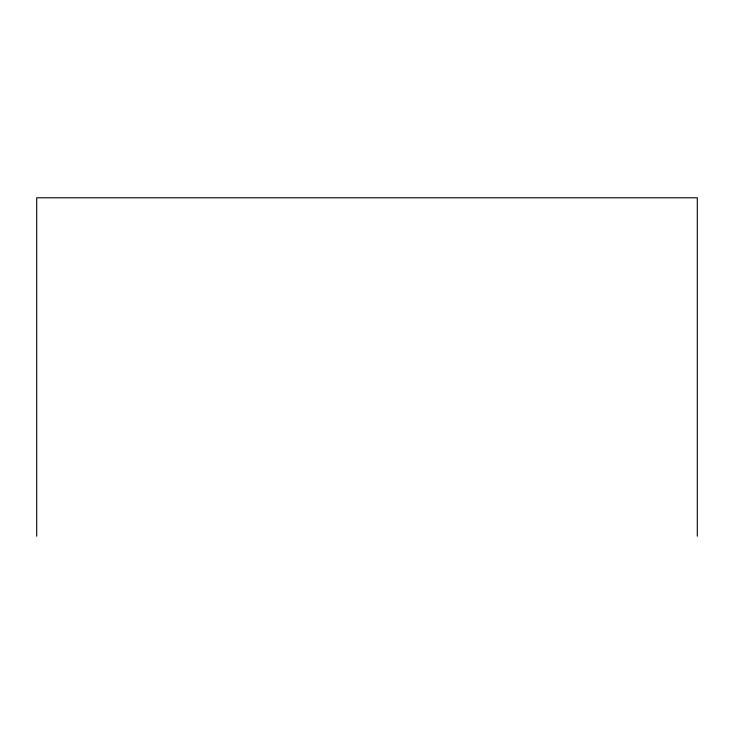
<?xml version="1.0" encoding="UTF-8"?>
<svg xmlns="http://www.w3.org/2000/svg" width="734" height="734" viewBox="0 0 734 734"><rect width="100%" height="100%" fill="white"/><g stroke="black" fill="none" stroke-linecap="round" stroke-linejoin="round"><path stroke-width="1.1" d="M697.3 536.215L697.3 197.785L36.7 197.785L36.7 536.215"/></g></svg>
